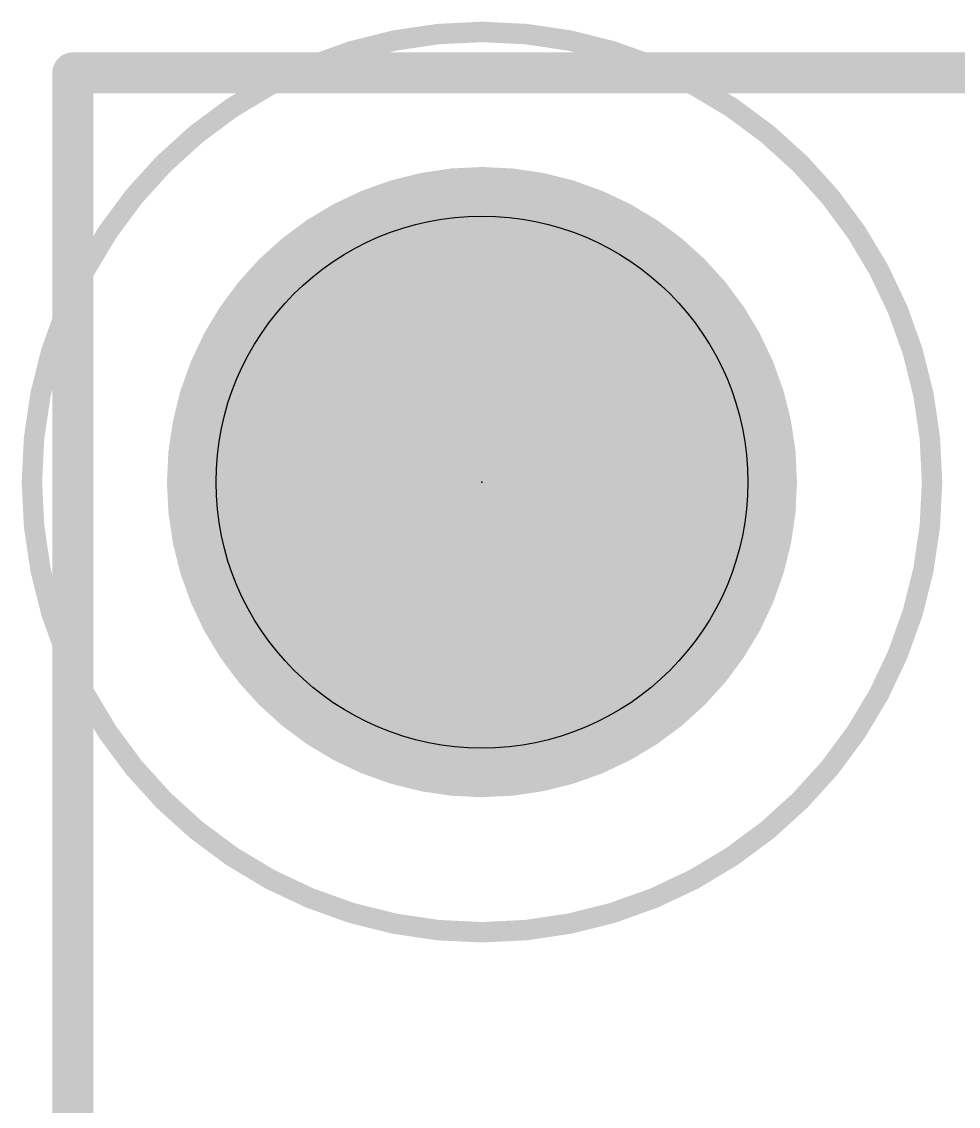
# Model space of a CAD drawing. Extents: x -19 to 88, y -11 to 23.
# Drawn here: x -0.32 to 5.5, y 16.45 to 23.18 of the extents above; entities that cross this region are included whole.
import ezdxf

# ---------------------------------------------------------------- set-up
doc = ezdxf.new("R2010")
doc.units = 0
for name, color, linetype in [('1', 12, 'CONTINUOUS'), ('16', 132, 'CONTINUOUS'), ('20', 53, 'CONTINUOUS'), ('23', 53, 'CONTINUOUS'), ('29', 253, 'CONTINUOUS'), ('30', 253, 'CONTINUOUS'), ('39', 12, 'CONTINUOUS'), ('41', 12, 'CONTINUOUS'), ('42', 132, 'CONTINUOUS')]:
    doc.layers.add(name, color=color, linetype=linetype)

msp = doc.modelspace()

# ---------------------------------------------------------------- linework, layer by layer
at = {"layer": '1', "const_width": 0.254}
for points in [[(0, 0), (0, 22.86)], [(0, 22.86), (43.18, 22.86)]]:
    msp.add_lwpolyline(points, dxfattribs=at)
at = {"layer": '1', "const_width": 0.127}
for points in [[(0.0635, 22.86, 1), (-0.0635, 22.86)], [(0, 22.9235, 1), (0, 22.7965)]]:
    msp.add_lwpolyline(points, format="xyb", dxfattribs=at)
at = {"layer": '16', "const_width": 0.254}
for points in [[(0, 0), (0, 22.86)], [(0, 22.86), (43.18, 22.86)]]:
    msp.add_lwpolyline(points, dxfattribs=at)
at = {"layer": '16', "const_width": 0.127}
for points in [[(0.0635, 22.86, 1), (-0.0635, 22.86)], [(0, 22.9235, 1), (0, 22.7965)]]:
    msp.add_lwpolyline(points, format="xyb", dxfattribs=at)
at = {"layer": '20', "const_width": 0.2032}
for points in [[(43.18, 22.86), (0, 22.86)], [(0, 22.86), (0, 0)]]:
    msp.add_lwpolyline(points, dxfattribs=at)
at = {"layer": '20', "const_width": 0.1016}
for points in [[(0, 22.9108, 1), (0, 22.8092)], [(0.0508, 22.86, 1), (-0.0508, 22.86)]]:
    msp.add_lwpolyline(points, format="xyb", dxfattribs=at)
at = {"layer": '20'}
msp.add_circle((2.54, 20.32), 1.651, dxfattribs=at)
at = {"layer": '23'}
msp.add_point((2.54, 20.32), dxfattribs=at)
at = {"layer": '29', "const_width": 1.7526}
msp.add_lwpolyline([(2.54, 19.4437, 1), (2.54, 21.1963, 1), (2.54, 19.4437)], format="xyb", dxfattribs=at)
at = {"layer": '30', "const_width": 1.7526}
msp.add_lwpolyline([(2.54, 19.4437, 1), (2.54, 21.1963, 1), (2.54, 19.4437)], format="xyb", dxfattribs=at)
at = {"layer": '39', "const_width": 0.127}
msp.add_lwpolyline([(2.54, 17.526, 1), (2.54, 23.114, 1), (2.54, 17.526)], format="xyb", dxfattribs=at)
at = {"layer": '41'}
for points, const_width in [([(2.54, 22.1742, 1), (2.54, 18.4658)], 0.2032), ([(2.54, 18.4658, 1), (2.54, 22.1742)], 0.2032), ([(2.54, 22.225, 1), (2.54, 22.1234)], 0.1016), ([(2.54, 22.1234, 1), (2.54, 22.225)], 0.1016), ([(2.54, 18.5166, 1), (2.54, 18.415)], 0.1016), ([(2.54, 18.415, 1), (2.54, 18.5166)], 0.1016)]:
    msp.add_lwpolyline(points, format="xyb", dxfattribs=dict(at, const_width=const_width))
at = {"layer": '42'}
for points, const_width in [([(2.54, 22.1742, 1), (2.54, 18.4658)], 0.2032), ([(2.54, 18.4658, 1), (2.54, 22.1742)], 0.2032), ([(2.54, 22.225, 1), (2.54, 22.1234)], 0.1016), ([(2.54, 22.1234, 1), (2.54, 22.225)], 0.1016), ([(2.54, 18.5166, 1), (2.54, 18.415)], 0.1016), ([(2.54, 18.415, 1), (2.54, 18.5166)], 0.1016)]:
    msp.add_lwpolyline(points, format="xyb", dxfattribs=dict(at, const_width=const_width))

doc.saveas('drawing.dxf')
